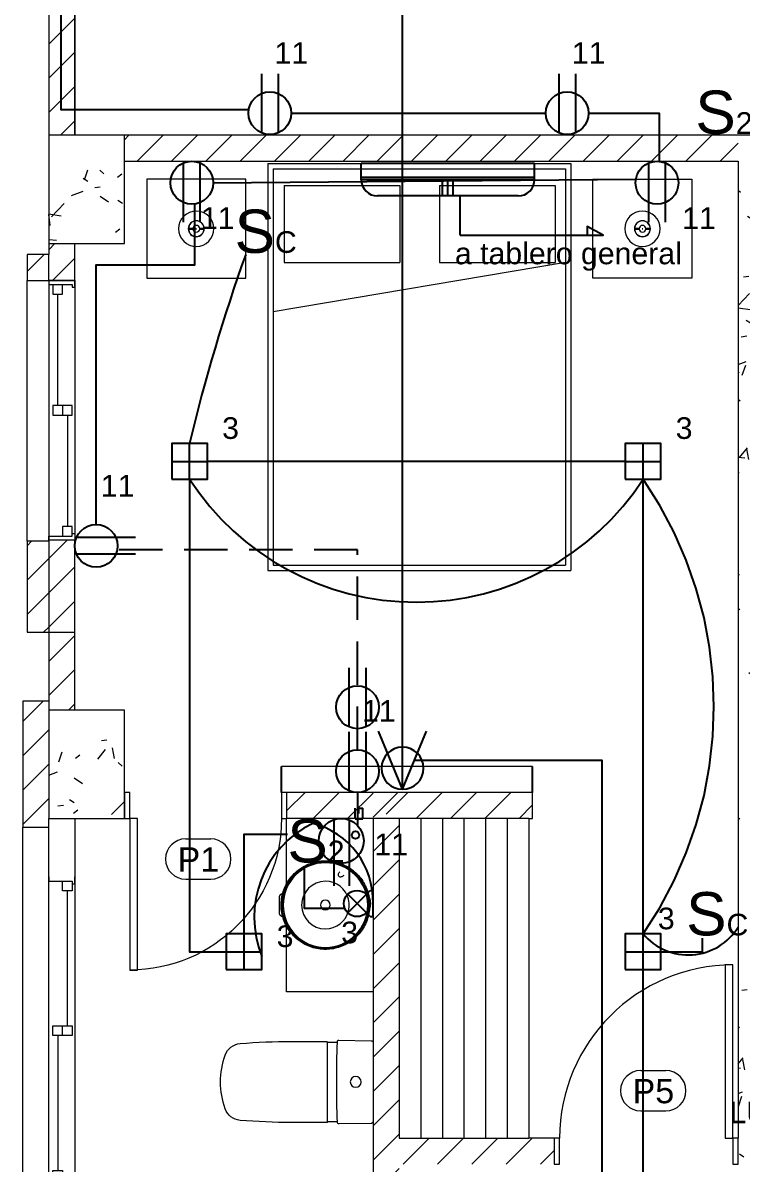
# Model space of a CAD drawing. Header units: inches. Extents: x 131 to 82119, y 71 to 16923.
# Drawn here: x 175.73 to 179.05, y 122.67 to 127.94 of the extents above; entities that cross this region are included whole.
import ezdxf
from ezdxf.enums import TextEntityAlignment as Align

# ---------------------------------------------------------------- set-up
doc = ezdxf.new("R2010")
doc.units = ezdxf.units.IN
doc.header["$MEASUREMENT"] = 0
doc.linetypes.add('HIDDEN', pattern=[9.525, 6.35, -3.175])
doc.linetypes.add('PISO', pattern=[0.3, 0.2, -0.1])
for name, color, linetype, lineweight in [('A-DOOR-____-IDEN', 31, 'Continuous', 18), ('A-DOOR-____-MCUT', 31, 'Continuous', 18), ('A-DOOR-____-OTLN', 31, 'Continuous', 18), ('A-DOOR-FRAM-MCUT', 31, 'Continuous', 18), ('A-FLOR-____-OTLN', 192, 'Continuous', 18), ('A-GENM-____-OTLN', 13, 'Continuous', 18), ('A-GLAZ-____-MCUT', 151, 'Continuous', 18), ('A-GLAZ-____-OTLN', 151, 'Continuous', 18), ('A-WALL-____-MCUT', 113, 'Continuous', 18), ('A-WALL-____-OTLN', 113, 'Continuous', 18), ('A-WALL-____-PATT', 111, 'Continuous', 18), ('DUCTO-PARED O TECHO', 7, 'Continuous', 25), ('DUCTO-PISO', 7, 'PISO', 25), ('I-FURN-____-OTLN', 30, 'Continuous', 18), ('P-SANR-FIXT-OTLN', 6, 'Continuous', 18), ('RED-TELEVISION', 84, 'TELEVISION', 25), ('RED-TELEVISIÓN', 84, 'TELEVISION', 25), ('S-COLS-____-MCUT', 52, 'Continuous', 18), ('S-COLS-____-OTLN', 52, 'Continuous', 18), ('SIMBOLOGIA', 150, 'Continuous', 25), ('SIMBOLOGÍA', 150, 'Continuous', 25)]:
    doc.layers.add(name, color=color, linetype=linetype, lineweight=lineweight)
for name, color, linetype in [('BLOQUES TOMAS Y LUCES', 140, 'Continuous'), ('INTERRUPTORES', 6, 'Continuous'), ('LAMPARAS', 20, 'Continuous'), ('LUCES Y TOMAS', 5, 'Continuous'), ('Retorno', 5, 'HIDDEN')]:
    doc.layers.add(name, color=color, linetype=linetype)
doc.styles.add('Arial_4', font='arial.ttf', dxfattribs={"height": 0.1125})
doc.styles.get("Standard").update_dxf_attribs({"font": 'arial.ttf'})
doc.linetypes.add('TELEVISION', pattern='A,0.32,-0.13,["TV",Standard,S=0.065,R=0,X=-0.065,Y=-0.0325],-0.13', length=0.58)
pattern_1 = [(45, (197.74889, 144.03864), (-0.07919596, 0.07919596), [])]
pattern_2 = [(45, (197.74889, 144.30864), (-0.07919596, 0.07919596), [])]

# ---------------------------------------------------------------- blocks, each defined once
blk = doc.blocks.new('M_Concrete-Rectangular-Column - Columna Concreto 0_50x0_35-1658611-ARQ-P1')
at = {"layer": 'S-COLS-____-OTLN'}
h = blk.add_hatch(dxfattribs=at)
h.set_pattern_fill('FP_32', style=0, pattern_type=2)
h.set_pattern_definition([(320, (19.526, -21.726), (-0.0473076, -0.546432), [0.057, -0.629]), (265, (19.526, -21.726), (0.573371, 0.105429), [0.046, -0.503]), (10.451, (19.522, -21.772), (0.525708, -0.440955), [0.049, -0.534]), (316.184, (19.679, -21.726), (-0.12606, -0.813123), [0.086, -0.943]), (6.636, (19.668, -21.794), (0.742252, -0.711995), [0.073, -0.801]), (261.184, (19.679, -21.726), (0.742616, -0.71223), [0.069, -0.754]), (291, (19.641, -21.803), (-0.306292, -0.454985), [0.057, -0.629]), (236, (19.641, -21.803), (0.552594, -0.185766), [0.046, -0.503]), (341.451, (19.615, -21.84), (0.246016, -0.640536), [0.049, -0.534]), (307.5, (19.526, -21.726), (0.2541166, -0.009206), [0.025, -0.472, 0.025, -0.485, -0.505]), (307.5, (19.526, -21.726), (0.2541166, -0.009206), [-1.007, 0.025, -0.48]), (277.5, (19.526, -21.726), (0.3007382, -0.2004608), [0.025, -0.266, 0.025, -0.46, -0.192]), (277.5, (19.526, -21.726), (0.3007382, -0.2004608), [-0.776, 0.025, -0.167]), (237.5, (19.526, -21.556), (-0.0170776, -0.4064829), [0.025, -0.165, 0.025, -0.569, -0.789]), (237.5, (19.526, -21.556), (-0.0170776, -0.4064829), [-0.785, 0.025, -0.764]), (227.5, (19.526, -21.48), (0.076008, -0.4439987), [0.025, -0.223, 0.025, -0.37, -0.56]), (227.5, (19.526, -21.48), (0.076008, -0.4439987), [-0.642, 0.025, -0.535])])
h.paths.add_polyline_path([(-0.25, -0.175), (0.25, -0.175), (0.25, 0.175), (-0.25, 0.175)], flags=0)
at = {"layer": 'S-COLS-____-MCUT'}
for p, q in [((0.25, 0.175), (-0.25, 0.175)), ((-0.25, 0.175), (-0.25, -0.175)), ((0.25, -0.175), (0.25, 0.175)), ((-0.25, -0.175), (0.25, -0.175))]:
    blk.add_line(p, q, dxfattribs=at)
blk = doc.blocks.new('M_Concrete-Rectangular-Column - Columna Concreto 0_50x0_35-V19-ARQ-P1')
at = {"layer": 'S-COLS-____-OTLN'}
h = blk.add_hatch(dxfattribs=at)
h.set_pattern_fill('FP_36', style=0, pattern_type=2)
h.set_pattern_definition([(320, (16.872, -21.726), (-0.0473076, -0.546432), [0.057, -0.629]), (265, (16.872, -21.726), (0.57337, 0.105429), [0.046, -0.503]), (10.451, (16.868, -21.772), (0.525708, -0.440955), [0.049, -0.534]), (316.184, (17.024, -21.726), (-0.12606, -0.813123), [0.086, -0.943]), (6.636, (17.013, -21.794), (0.742252, -0.711995), [0.073, -0.801]), (261.184, (17.024, -21.726), (0.742616, -0.71223), [0.069, -0.754]), (291, (16.986, -21.803), (-0.306292, -0.454985), [0.057, -0.629]), (236, (16.986, -21.803), (0.552594, -0.185766), [0.046, -0.503]), (341.451, (16.96, -21.84), (0.246016, -0.640536), [0.049, -0.534]), (307.5, (16.872, -21.726), (0.2541166, -0.009206), [0.025, -0.472, 0.025, -0.485, -0.505]), (307.5, (16.872, -21.726), (0.2541166, -0.009206), [-1.007, 0.025, -0.48]), (277.5, (16.872, -21.726), (0.3007382, -0.2004608), [0.025, -0.266, 0.025, -0.46, -0.192]), (277.5, (16.872, -21.726), (0.3007382, -0.2004608), [-0.776, 0.025, -0.167]), (237.5, (16.872, -21.556), (-0.0170776, -0.4064829), [0.025, -0.165, 0.025, -0.569, -0.789]), (237.5, (16.872, -21.556), (-0.0170776, -0.4064829), [-0.785, 0.025, -0.764]), (227.5, (16.872, -21.48), (0.076008, -0.4439987), [0.025, -0.223, 0.025, -0.37, -0.56]), (227.5, (16.872, -21.48), (0.076008, -0.4439987), [-0.642, 0.025, -0.535])])
h.paths.add_polyline_path([(-0.25, -0.175), (0.25, -0.175), (0.25, 0.175), (-0.25, 0.175)], flags=0)
at = {"layer": 'S-COLS-____-MCUT'}
for p, q in [((0.25, 0.175), (-0.25, 0.175)), ((-0.25, 0.175), (-0.25, -0.175)), ((0.25, -0.175), (0.25, 0.175)), ((-0.25, -0.175), (0.25, -0.175))]:
    blk.add_line(p, q, dxfattribs=at)
blk = doc.blocks.new('Puertas Revit Lisas - 0_85 X 2_70-1759834-ARQ-P1')
at = {"layer": 'A-DOOR-____-MCUT'}
for p, q in [((0.4, 0.856825), (0.365, 0.856825)), ((0.365, 0.856825), (0.365, 0.056825)), ((0.4, 0.056825), (0.4, 0.856825)), ((0.365, 0.056825), (0.4, 0.056825))]:
    blk.add_line(p, q, dxfattribs=at)
at = {"layer": 'A-DOOR-____-OTLN'}
blk.add_arc((0.4, 0.056825), 0.8, 90, 180, dxfattribs=at)
at = {"layer": 'A-DOOR-FRAM-MCUT'}
for p, q in [((-0.4, 0.056825), (-0.425, 0.056825)), ((-0.425, 0.056825), (-0.425, -0.063175)), ((-0.4, -0.063175), (-0.4, 0.056825)), ((0.4, 0.056825), (0.4, -0.063175)), ((0.425, 0.056825), (0.4, 0.056825)), ((0.425, -0.063175), (0.425, 0.056825)), ((-0.425, -0.063175), (-0.4, -0.063175)), ((0.4, -0.063175), (0.425, -0.063175))]:
    blk.add_line(p, q, dxfattribs=at)
blk = doc.blocks.new('Puertas Revit Lisas - 0_75  x 2_70-1817899-ARQ-P1')
at = {"layer": 'A-DOOR-____-MCUT'}
for p, q in [((0.315, -0.056825), (0.35, -0.056825)), ((0.315, -0.756825), (0.315, -0.056825)), ((0.35, -0.056825), (0.35, -0.756825)), ((0.35, -0.756825), (0.315, -0.756825))]:
    blk.add_line(p, q, dxfattribs=at)
at = {"layer": 'A-DOOR-____-OTLN'}
blk.add_arc((0.35, -0.056825), 0.7, 180, 270, dxfattribs=at)
at = {"layer": 'A-DOOR-FRAM-MCUT'}
for p, q in [((-0.375, 0.063175), (-0.35, 0.063175)), ((-0.375, -0.056825), (-0.375, 0.063175)), ((-0.35, 0.063175), (-0.35, -0.056825)), ((0.35, 0.063175), (0.375, 0.063175)), ((0.35, -0.056825), (0.35, 0.063175)), ((0.375, 0.063175), (0.375, -0.056825)), ((-0.35, -0.056825), (-0.375, -0.056825)), ((0.375, -0.056825), (0.35, -0.056825))]:
    blk.add_line(p, q, dxfattribs=at)
blk = doc.blocks.new('M_Bed-Box - 1346 x 1880mm - Double-933034-ARQ-P1')
at = {"layer": 'I-FURN-____-OTLN'}
for p, q in [((-0.3338, 0.7056), (-0.3338, -1.1744)), ((-0.3338, 0.7056), (1.0662, 0.7056)), ((1.0662, 0.7056), (1.0662, -1.1744)), ((-0.3084, 0.6802), (-0.3084, -1.149)), ((-0.3084, 0.6802), (1.0408, 0.6802)), ((1.0408, 0.6802), (1.0408, -1.149)), ((-0.2576, 0.604), (-0.2576, 0.2482)), ((-0.2576, 0.604), (0.2757, 0.604)), ((0.2757, 0.604), (0.2757, 0.2482)), ((0.46, 0.604), (0.46, 0.2482)), ((0.46, 0.604), (0.9933, 0.604)), ((0.9933, 0.604), (0.9933, 0.2482)), ((1.0408, 0.2481), (-0.3084, 0.0198)), ((-0.2576, 0.2482), (0.2757, 0.2482)), ((0.46, 0.2482), (0.9933, 0.2482)), ((-0.3084, -1.149), (1.0408, -1.149)), ((-0.3338, -1.1744), (1.0662, -1.1744))]:
    blk.add_line(p, q, dxfattribs=at)
blk = doc.blocks.new('M_Mesa-Mesita de noche - 0457 x 0457 x 0610mm-1689208-ARQ-P1')
at = {"layer": 'I-FURN-____-OTLN'}
for p, q in [((0.4607, 0.457), (0.0037, 0.457)), ((0.0037, 0.457), (0.0037, 0)), ((0.4607, 0), (0.4607, 0.457)), ((0.0037, 0), (0.4607, 0))]:
    blk.add_line(p, q, dxfattribs=at)
blk = doc.blocks.new('M_Mesa-Mesita de noche - 0457 x 0457 x 0610mm-1689390-ARQ-P1')
at = {"layer": 'I-FURN-____-OTLN'}
for p, q in [((0.0037, 0), (0.4607, 0)), ((0.0037, -0.457), (0.0037, 0)), ((0.4607, 0), (0.4607, -0.457)), ((0.4607, -0.457), (0.0037, -0.457))]:
    blk.add_line(p, q, dxfattribs=at)
blk = doc.blocks.new('Lamp_18001 - Lamp_18001-1049390-ARQ-P1')
at = {"layer": 'A-GENM-____-OTLN'}
for p, q in [((-0.0155, 0.0014), (-0.0359, 0.0014)), ((0.0359, 0.0014), (0.0156, 0.0014)), ((-0.0359, 0), (-0.0333, 0)), ((-0.0359, 0), (-0.0359, -0.0002)), ((-0.0333, -0.0002), (-0.0359, -0.0002)), ((-0.0359, -0.0018), (-0.0155, -0.0018)), ((-0.0333, -0.0002), (-0.0333, 0)), ((-0.0016, 0), (-0.0009, 0)), ((-0.0016, 0), (-0.0016, -0.0002)), ((-0.0009, -0.0002), (-0.0016, -0.0002)), ((-0.0009, 0), (0, 0)), ((-0.0009, 0), (-0.0009, -0.0002)), ((0, -0.0002), (-0.0009, -0.0002)), ((0, 0), (0.0009, 0)), ((0, 0), (0, -0.0002)), ((0.0009, -0.0002), (0, -0.0002)), ((0.0009, 0), (0.0016, 0)), ((0.0009, 0), (0.0009, -0.0002)), ((0.0016, -0.0002), (0.0009, -0.0002)), ((0.0016, -0.0002), (0.0016, 0)), ((0.0156, -0.0018), (0.0358, -0.0018)), ((0.0333, 0), (0.0359, 0)), ((0.0333, -0.0002), (0.0333, 0)), ((0.0359, -0.0002), (0.0333, -0.0002)), ((0.0359, 0), (0.0359, -0.0002))]:
    blk.add_line(p, q, dxfattribs=at)
for centre, radius, start, end in [((0, 0), 0.0817, 360, 180), ((0, 0), 0.0368, 0, 180), ((0, 0), 0.0359, 360, 180), ((0.0009, 0.0001), 0.0368, 178.0519, 183.0018), ((0.0001, 0), 0.0156, 360, 180), ((0, 0.0002), 0.0156, 175.5859, 187.2393), ((0.0001, 0), 0.0156, 353.4633, 5.114), ((-0.0009, 0.0001), 0.0368, 357.1296, 2.0794), ((0, 0), 0.0817, 180, 360), ((0, 0), 0.0368, 180, 0), ((0, 0), 0.0359, 180, 360), ((0.0001, 0), 0.0156, 180, 360)]:
    blk.add_arc(centre, radius, start, end, dxfattribs=at)
blk = doc.blocks.new('Ventanas Genéricas Aluminio - 1_42 x 0_75-1818825-ARQ-P1')
at = {"layer": 'A-GLAZ-____-MCUT'}
for p, q in [((-0.67825, 0.06), (-0.71, 0.06)), ((-0.67825, 0.0479), (-0.67825, 0.06)), ((0.67825, 0.06), (0.71, 0.06)), ((0.67825, 0.0479), (0.67825, 0.06)), ((0.71, 0.06), (0.71, -0.06)), ((-0.69095, 0.0479), (-0.67825, 0.0479)), ((-0.69095, -0.06), (-0.69095, 0.0479)), ((-0.6465, 0.00345), (-0.69095, 0.00345)), ((-0.67825, 0.0479), (-0.6465, 0.0479)), ((-0.6465, 0.0479), (-0.6465, 0.00345)), ((-0.022225, 0.025675), (-0.6465, 0.025675)), ((-0.022225, 0.0479), (0.022225, 0.0479)), ((-0.022225, -0.041), (-0.022225, 0.0479)), ((0.022225, 0.00345), (-0.022225, 0.00345)), ((0.022225, 0.0479), (0.022225, -0.041)), ((0.6465, 0.00345), (0.69095, 0.00345)), ((0.6465, -0.041), (0.6465, 0.00345)), ((0.69095, 0.0479), (0.67825, 0.0479)), ((0.69095, -0.06), (0.69095, 0.0479)), ((0.022225, -0.041), (-0.022225, -0.041)), ((0.022225, -0.018775), (0.6465, -0.018775)), ((0.69095, -0.041), (0.6465, -0.041)), ((-0.71, -0.06), (-0.69095, -0.06)), ((0.71, -0.06), (0.69095, -0.06))]:
    blk.add_line(p, q, dxfattribs=at)
blk = doc.blocks.new('Ventanas Genéricas Aluminio - 1_20 X 1_98-1890053-ARQ-P1')
at = {"layer": 'A-GLAZ-____-MCUT'}
for p, q in [((-0.6, 0.06), (-0.58095, 0.06)), ((-0.58095, 0.06), (-0.58095, -0.0479)), ((0.58095, 0.06), (0.58095, -0.0479)), ((0.6, 0.06), (0.58095, 0.06)), ((0.6, -0.06), (0.6, 0.06)), ((-0.022225, 0.041), (-0.022225, -0.0479)), ((0.022225, 0.041), (-0.022225, 0.041)), ((0.022225, -0.0479), (0.022225, 0.041)), ((0.022225, 0.018775), (0.5365, 0.018775)), ((0.5365, 0.041), (0.5365, -0.00345)), ((0.58095, 0.041), (0.5365, 0.041)), ((-0.5365, -0.00345), (-0.58095, -0.00345)), ((-0.58095, -0.0479), (-0.56825, -0.0479)), ((-0.56825, -0.0479), (-0.5365, -0.0479)), ((-0.56825, -0.0479), (-0.56825, -0.06)), ((-0.5365, -0.0479), (-0.5365, -0.00345)), ((-0.022225, -0.025675), (-0.5365, -0.025675)), ((0.022225, -0.00345), (-0.022225, -0.00345)), ((-0.022225, -0.0479), (0.022225, -0.0479)), ((0.5365, -0.00345), (0.58095, -0.00345)), ((0.56825, -0.0479), (0.56825, -0.06)), ((0.58095, -0.0479), (0.56825, -0.0479)), ((-0.56825, -0.06), (-0.6, -0.06)), ((0.56825, -0.06), (0.6, -0.06))]:
    blk.add_line(p, q, dxfattribs=at)
blk = doc.blocks.new('Etiqueta Puerta 1_5mm - Etiqueta Puerta 1_5mm-1832370-ARQ-P1')
at = {"layer": 'A-DOOR-____-IDEN'}
for p, q in [((-0.000813, 0.001281), (0.000734, 0.001281)), ((-0.000813, -0.001203), (0.000734, -0.001203))]:
    blk.add_line(p, q, dxfattribs=at)
for centre, start, end in [((-0.000813, 0.000039), 90, 270), ((0.000734, 0.000039), 270, 90)]:
    blk.add_arc(centre, 0.001242, start, end, dxfattribs=at)
blk = doc.blocks.new('Sanitary-Equipment_Duravit_Toilet-Close-Coupled_215609 - 215609 White Alpin-689622-ARQ-P1')
at = {"layer": 'P-SANR-FIXT-OTLN'}
for p, q in [((-0.1914, -0.0078), (-0.194, -0.1565)), ((0.1928, -0.1587), (0.1902, -0.0088)), ((-0.1857, -0.165), (-0.1846, -0.165)), ((-0.1846, -0.165), (-0.1846, -0.21)), ((-0.1846, -0.21), (0.1834, -0.21)), ((0.1834, -0.21), (0.1834, -0.165)), ((0.1834, -0.165), (0.1866, -0.165)), ((-0.1875, -0.2125), (-0.1875, -0.3771)), ((0.1868, -0.3771), (0.1868, -0.215))]:
    blk.add_line(p, q, dxfattribs=at)
blk.add_circle((0, -0.08), 0.025, dxfattribs=at)
for centre, radius, start, end in [((-0.1835, -0.0079), 0.00793, 90, 179), ((0.1812, -0.0089), 0.00894, 1, 90), ((-0.1857, -0.1567), 0.0083, 179, 270), ((-0.1826, -0.2151), 0.00547, 111.2631, 152.3244), ((-0.0012, 5.889), 6.0568, 268.25421, 271.74579), ((0.1814, -0.2151), 0.00547, 0.9602, 68.7369), ((0.1866, -0.1588), 0.00613, 270, 1), ((2.6453, -0.3771), 2.8328, 180, 184.8004), ((-2.6459, -0.3771), 2.8328, 355.1996, 360), ((-0.0978, -0.6075), 0.08, 184.8004, 250.2972), ((0.0972, -0.6075), 0.08, 289.7028, 355.1996), ((-0.0003, -0.3352), 0.3692, 250.2972, 289.7028)]:
    blk.add_arc(centre, radius, start, end, dxfattribs=at)
blk = doc.blocks.new('LUZAP')
at = {"layer": 'SIMBOLOGIA'}
for p, q in [((-0.09, 0.02), (0.0636, 0.1736)), ((-0.0636, 0.1736), (0.09, 0.02)), ((-0.09, 0.02), (-0.09, 0)), ((-0.09, 0), (0.09, 0)), ((0.09, 0.02), (0.09, 0))]:
    blk.add_line(p, q, dxfattribs=at)
blk.add_circle((0, 0.11), 0.09, dxfattribs=at)
blk = doc.blocks.new('TOMA')
at = {"layer": 'SIMBOLOGIA'}
for p, q in [((-0.0301, 0.2165), (-0.0301, 0.0062)), ((0.0294, 0.2165), (0.0294, 0.1463)), ((0.0294, 0.1463), (0.0294, 0.0059))]:
    blk.add_line(p, q, dxfattribs=at)
blk.add_circle((0, 0.0761), 0.0761, dxfattribs=at)
blk = doc.blocks.new('TV')
at = {"layer": 'RED-TELEVISION', "linetype": 'Continuous'}
for q in [(-0.2063, 0.0852), (-0.2103, 0), (-0.2063, -0.0852)]:
    blk.add_line((0, 0), q, dxfattribs=at)
blk.add_circle((-0.075, 0), 0.075, dxfattribs=at)
blk = doc.blocks.new('TOMA GFCI')
at = {"layer": 'BLOQUES TOMAS Y LUCES'}
for p, q in [((-0.0076, 0.044), (-0.3947, 0.044)), ((-0.0084, -0.0462), (-0.3947, -0.0462)), ((-0.003, -0.0813), (0.0598, -0.0813)), ((-0.003, -0.0813), (-0.003, -0.1274)), ((-0.003, -0.1274), (0.0598, -0.1274)), ((0.0284, -0.1043), (0.0598, -0.1043)), ((0.0598, -0.1043), (0.0598, -0.1274))]:
    blk.add_line(p, q, dxfattribs=at)
for centre, radius in [((-0.1319, 0), 0.1319), ((-0.0971, -0.0838), 0.0221)]:
    blk.add_circle(centre, radius, dxfattribs=at)
blk = doc.blocks.new('MINISPLIT')
at = {"layer": 'SIMBOLOGÍA'}
for p, q in [((-0.325, 0.15), (0.325, 0.15)), ((-0.025, 0.15), (-0.025, 0.075)), ((0, 0.15), (0, 0.075)), ((0.025, 0.15), (0.025, 0.075)), ((-0.4, 0.075), (-0.4, 0)), ((-0.4, 0.075), (0.4, 0.075)), ((-0.4, 0.065), (0.4, 0.065)), ((0.4, 0.075), (0.4, 0)), ((-0.4, 0), (0.4, 0))]:
    blk.add_line(p, q, dxfattribs=at)
for centre, start, end in [((-0.325, 0.075), 90, 180), ((0.325, 0.075), 0, 90)]:
    blk.add_arc(centre, 0.075, start, end, dxfattribs=at)

msp = doc.modelspace()

# ---------------------------------------------------------------- hatches: boundary and pattern name
at = {"layer": 'A-WALL-____-PATT'}
h = msp.add_hatch(dxfattribs=at)
h.set_pattern_fill('FP_37', color=8, style=0, pattern_type=2)
h.set_pattern_definition(pattern_1)
h.paths.add_polyline_path([(175.8474, 127.4175), (175.9674, 127.4175), (175.9674, 132.2555), (175.8474, 132.2555), (175.8474, 129.1642)], flags=0)
h = msp.add_hatch(dxfattribs=at)
h.set_pattern_fill('FP_37', color=8, style=0, pattern_type=2)
h.set_pattern_definition(pattern_1)
h.paths.add_polyline_path([(178.5673, 127.2975), (179.032, 127.2975), (179.032, 127.4175), (176.1974, 127.4175), (176.1974, 127.2975), (178.3191, 127.2975)], flags=0)
h = msp.add_hatch(dxfattribs=at)
h.set_pattern_fill('FP_31', style=0, pattern_type=2)
h.set_pattern_definition([(50, (197.7489, 144.03864), (0.546432, -0.0473076), [0.057, -0.629]), (355, (197.7489, 144.03864), (-0.105429, 0.573371), [0.046, -0.503]), (100.451, (197.7939, 144.03464), (0.440955, 0.525708), [0.049, -0.534]), (46.184, (197.7489, 144.19164), (0.813123, -0.12606), [0.086, -0.943]), (96.636, (197.8169, 144.18064), (0.711995, 0.742252), [0.073, -0.801]), (351.184, (197.7489, 144.19164), (0.71223, 0.742616), [0.069, -0.754]), (21, (197.8249, 144.15364), (0.454985, -0.306292), [0.057, -0.629]), (326, (197.8249, 144.15364), (0.185766, 0.552594), [0.046, -0.503]), (71.451, (197.8629, 144.12764), (0.640536, 0.246016), [0.049, -0.534]), (37.5, (197.7489, 144.03864), (0.009206, 0.2541166), [0.025, -0.472, 0.025, -0.485, -0.505]), (37.5, (197.7489, 144.03864), (0.009206, 0.2541166), [-1.007, 0.025, -0.48]), (7.5, (197.7489, 144.03864), (0.2004608, 0.3007382), [0.025, -0.266, 0.025, -0.46, -0.192]), (7.5, (197.7489, 144.03864), (0.2004608, 0.3007382), [-0.776, 0.025, -0.167]), (327.5, (197.5789, 144.03864), (0.4064829, -0.0170776), [0.025, -0.165, 0.025, -0.569, -0.789]), (327.5, (197.5789, 144.03864), (0.4064829, -0.0170776), [-0.785, 0.025, -0.764]), (317.5, (197.5029, 144.03864), (0.4439987, 0.076008), [0.025, -0.223, 0.025, -0.37, -0.56]), (317.5, (197.5029, 144.03864), (0.4439987, 0.076008), [-0.642, 0.025, -0.535])])
h.paths.add_polyline_path([(179.232, 122.666), (179.232, 127.4175), (179.032, 127.4175), (179.032, 122.666)], flags=0)
h = msp.add_hatch(dxfattribs=at)
h.set_pattern_fill('FP_37', color=8, style=0, pattern_type=2)
h.set_pattern_definition(pattern_1)
h.paths.add_polyline_path([(175.9674, 126.8675), (175.9674, 126.9175), (175.8474, 126.9175), (175.8474, 126.8675)], flags=0)
h = msp.add_hatch(dxfattribs=at)
h.set_pattern_fill('FP_37', color=8, style=0, pattern_type=2)
h.set_pattern_definition(pattern_1)
h.paths.add_polyline_path([(175.8474, 126.7475), (175.8474, 126.8675), (175.7474, 126.8675), (175.7474, 126.7475), (175.837, 126.7475)], flags=0)
h = msp.add_hatch(dxfattribs=at)
h.set_pattern_fill('FP_37', color=8, style=0, pattern_type=2)
h.set_pattern_definition(pattern_1)
h.paths.add_polyline_path([(175.8474, 125.1226), (175.9674, 125.1226), (175.9674, 125.5475), (175.8474, 125.5475)], flags=0)
h.paths.add_polyline_path([(175.8474, 126.7475), (175.9674, 126.7475), (175.9674, 126.8675), (175.8474, 126.8675)], flags=0)
h = msp.add_hatch(dxfattribs=at)
h.set_pattern_fill('FP_37', color=8, style=0, pattern_type=2)
h.set_pattern_definition(pattern_1)
h.paths.add_polyline_path([(175.8474, 125.1226), (175.8474, 125.5426), (175.7474, 125.5426), (175.7474, 125.1226), (175.837, 125.1226)], flags=0)
h = msp.add_hatch(dxfattribs=at)
h.set_pattern_fill('FP_37', color=8, style=0, pattern_type=2)
h.set_pattern_definition(pattern_1)
h.paths.add_polyline_path([(175.8474, 124.7626), (175.9674, 124.7626), (175.9674, 125.1226), (175.8474, 125.1226)], flags=0)
h = msp.add_hatch(dxfattribs=at)
h.set_pattern_fill('FP_37', color=8, style=0, pattern_type=2)
h.set_pattern_definition(pattern_1)
h.paths.add_polyline_path([(175.8474, 122.4541), (175.8474, 122.5726), (175.7274, 122.5726), (175.7274, 122.4541), (175.837, 122.4541)], flags=0)
h.paths.add_polyline_path([(175.837, 124.2226), (175.8474, 124.2226), (175.8474, 124.8041), (175.7274, 124.8041), (175.7274, 124.2226)], flags=0)
h = msp.add_hatch(dxfattribs=at)
h.set_pattern_fill('FP_37', color=8, style=0, pattern_type=2)
h.set_pattern_definition(pattern_2)
h.paths.add_polyline_path([(176.1374, 124.2626), (176.1374, 124.3826), (176.1974, 124.3826), (176.1974, 124.2626)])
h.paths.add_polyline_path([(176.9474, 124.2626), (176.9474, 124.3826), (177.3452, 124.3826), (177.3452, 124.2626), (177.2093, 124.2626)])
h = msp.add_hatch(dxfattribs=at)
h.set_pattern_fill('FP_37', color=8, style=0, pattern_type=2)
h.set_pattern_definition(pattern_1)
h.paths.add_polyline_path([(177.3452, 122.5984), (177.4652, 122.5984), (177.4652, 124.3826), (177.3452, 124.3826), (177.3452, 122.786)])
h = msp.add_hatch(dxfattribs=at)
h.set_pattern_fill('FP_37', color=8, style=0, pattern_type=2)
h.set_pattern_definition(pattern_2)
h.paths.add_polyline_path([(177.7652, 124.2626), (178.082, 124.2626), (178.082, 124.3826), (177.4052, 124.3826), (177.4052, 124.2626), (177.4652, 124.2626)])
h = msp.add_hatch(dxfattribs=at)
h.set_pattern_fill('FP_37', color=8, style=0, pattern_type=2)
h.set_pattern_definition(pattern_1)
h.paths.add_polyline_path([(178.0892, 122.666), (178.182, 122.666), (178.182, 122.786), (177.4652, 122.786), (177.4652, 122.666), (178.0651, 122.666)], flags=0)

# ---------------------------------------------------------------- linework, layer by layer
for p, q in [((176.9224, 124.3826), (176.9224, 124.5026)), ((178.082, 124.3826), (178.082, 124.5026))]:
    msp.add_line(p, q)
at = {"layer": 'A-FLOR-____-OTLN'}
msp.add_line((175.9678, 128.649), (175.9678, 127.4175), dxfattribs=at)
at = {"layer": 'A-WALL-____-MCUT'}
for p, q in [((175.8474, 132.2555), (175.8474, 127.4175)), ((175.9674, 127.4175), (175.9674, 132.2555)), ((179.232, 127.4175), (176.1974, 127.4175)), ((176.1974, 127.2975), (179.032, 127.2975)), ((179.032, 127.2975), (179.032, 122.786)), ((175.8474, 126.9175), (175.8474, 126.8675)), ((175.9674, 126.8675), (175.9674, 126.9175)), ((175.8474, 126.8675), (175.7474, 126.8675)), ((175.7474, 126.8675), (175.7474, 126.7475)), ((175.8474, 126.7475), (175.8474, 126.8675)), ((175.9674, 126.7475), (175.9674, 126.8675)), ((175.7474, 126.7475), (175.9674, 126.7475)), ((175.8474, 125.5426), (175.7474, 125.5426)), ((175.7474, 125.5426), (175.7474, 125.1226)), ((175.9674, 125.5475), (175.8474, 125.5475)), ((175.8474, 125.5475), (175.8474, 124.7626)), ((175.9674, 124.7626), (175.9674, 125.5475)), ((175.7474, 125.1226), (175.9674, 125.1226)), ((175.8474, 124.8041), (175.7274, 124.8041)), ((175.7274, 124.8041), (175.7274, 124.2226)), ((177.3452, 124.5026), (176.9224, 124.5026)), ((178.082, 124.5026), (177.3452, 124.5026)), ((177.3452, 124.3826), (176.9224, 124.3826)), ((178.082, 124.3826), (177.3452, 124.3826)), ((178.082, 124.2626), (178.082, 124.3826)), ((175.8474, 123.9926), (175.8474, 124.2626)), ((177.6952, 124.2626), (176.9474, 124.2626)), ((177.3452, 124.2626), (177.3452, 122.4485)), ((177.4652, 124.2626), (177.4652, 122.786)), ((178.0651, 124.2626), (177.4652, 124.2626)), ((177.5652, 124.2626), (177.5652, 122.786)), ((177.6652, 124.2626), (177.6652, 122.786)), ((177.7652, 124.2626), (177.7652, 122.786)), ((177.8652, 124.2626), (177.8652, 122.786)), ((177.9652, 124.2626), (177.9652, 122.786)), ((178.0651, 124.2626), (178.082, 124.2626)), ((178.0652, 124.2626), (178.0652, 122.786)), ((178.0652, 124.2626), (178.0652, 122.786)), ((175.7274, 124.2226), (175.8474, 124.2226)), ((177.4652, 122.786), (178.0651, 122.786)), ((178.182, 122.786), (178.0651, 122.786))]:
    msp.add_line(p, q, dxfattribs=at)
at = {"layer": 'A-WALL-____-OTLN'}
for p, q in [((175.7474, 125.5426), (175.7474, 126.7475)), ((175.8474, 126.7475), (175.8474, 125.5475)), ((175.9674, 126.7475), (175.9674, 125.5475)), ((175.9674, 124.2626), (175.9674, 122.5726)), ((175.7274, 122.5726), (175.7274, 124.2226)), ((175.8474, 122.5726), (175.8474, 123.9926))]:
    msp.add_line(p, q, dxfattribs=at)
at = {"layer": 'DUCTO-PARED O TECHO'}
for points in [[(175.9995, 129.9586), (175.9035, 129.8017), (175.9035, 127.5366), (176.7713, 127.5366)], [(176.9674, 127.5197), (178.1432, 127.5197)], [(178.3408, 127.5197), (178.6673, 127.5197), (178.6673, 127.2989)], [(176.6067, 127.1987), (178.5592, 127.2145)], [(177.7471, 126.9558), (177.7471, 127.1375)], [(176.0662, 125.6201), (176.0662, 126.82), (176.5219, 126.82), (176.5219, 127.1005)], [(177.7471, 126.9558), (178.4079, 126.9558), (178.3348, 126.9972), (178.3348, 126.9558)], [(178.5103, 125.9118), (176.58, 125.9118)], [(176.4977, 125.8295), (176.4977, 123.6473), (176.6673, 123.6473)], [(178.5926, 123.7296), (178.5926, 125.8295)], [(177.2729, 124.3823), (177.2729, 124.2306)], [(176.7496, 123.7296), (176.7496, 124.1901), (176.9496, 124.1901)], [(177.0268, 124.042), (177.0268, 123.8484), (177.2109, 123.8484)], [(178.675, 123.6473), (178.867, 123.6473), (178.867, 123.7095)], [(178.5926, 122.21), (178.5926, 123.5649)]]:
    msp.add_lwpolyline(points, dxfattribs=at)
at = {"layer": 'DUCTO-PISO'}
msp.add_lwpolyline([(177.2729, 124.5799), (177.2729, 125.5026), (176.1722, 125.5026)], dxfattribs=at)
at = {"layer": 'LAMPARAS'}
for p, q in [((176.58, 125.9942), (176.4153, 125.9942)), ((176.4153, 125.9942), (176.4153, 125.8295)), ((176.4977, 125.8295), (176.4977, 125.9942)), ((178.675, 125.9942), (178.5103, 125.9942)), ((178.5103, 125.9942), (178.5103, 125.8295)), ((178.5926, 125.8295), (178.5926, 125.9942)), ((176.4153, 125.9118), (176.58, 125.9118)), ((178.5103, 125.9118), (178.675, 125.9118)), ((176.4153, 125.8295), (176.58, 125.8295)), ((178.5103, 125.8295), (178.675, 125.8295)), ((176.832, 123.7296), (176.6673, 123.7296)), ((176.6673, 123.7296), (176.6673, 123.5649)), ((176.7496, 123.5649), (176.7496, 123.7296)), ((178.675, 123.7296), (178.5103, 123.7296)), ((178.5103, 123.7296), (178.5103, 123.5649)), ((178.5926, 123.5649), (178.5926, 123.7296)), ((176.6673, 123.6473), (176.832, 123.6473)), ((178.5103, 123.6473), (178.675, 123.6473)), ((176.6673, 123.5649), (176.832, 123.5649)), ((178.5103, 123.5649), (178.675, 123.5649))]:
    msp.add_line(p, q, dxfattribs=at)
for points in [[(176.4153, 125.8295), (176.58, 125.8295), (176.58, 125.9942), (176.4153, 125.9942)], [(178.5103, 125.8295), (178.675, 125.8295), (178.675, 125.9942), (178.5103, 125.9942)], [(176.6673, 123.5649), (176.832, 123.5649), (176.832, 123.7296), (176.6673, 123.7296)], [(178.5103, 123.5649), (178.675, 123.5649), (178.675, 123.7296), (178.5103, 123.7296)]]:
    msp.add_lwpolyline(points, close=True, dxfattribs=at)
at = {"layer": 'P-SANR-FIXT-OTLN'}
for p, q in [((176.9452, 123.9587), (176.9452, 124.2626)), ((176.9127, 123.8276), (176.9127, 123.8976)), ((176.9227, 123.8976), (176.9227, 123.8796)), ((176.9227, 123.8456), (176.9227, 123.8276)), ((176.9452, 123.4626), (176.9452, 123.7665)), ((177.3452, 123.4626), (176.9452, 123.4626))]:
    msp.add_line(p, q, dxfattribs=at)
at = {"layer": 'P-SANR-FIXT-OTLN', "flags": 128}
for points in [[(177.1252, 123.6579), (177.1171, 123.6581), (177.1089, 123.6586), (177.1007, 123.6594), (177.0926, 123.6606), (177.0846, 123.662), (177.0766, 123.6638), (177.0687, 123.6659), (177.0609, 123.6683), (177.0531, 123.6711), (177.0455, 123.6741), (177.0381, 123.6774), (177.0307, 123.6811), (177.0236, 123.685), (177.0165, 123.6892), (177.0097, 123.6937), (177.003, 123.6984), (176.9966, 123.7035), (176.9903, 123.7087), (176.9843, 123.7143), (176.9784, 123.72), (176.9728, 123.726), (176.9675, 123.7322), (176.9624, 123.7386), (176.9576, 123.7452), (176.953, 123.752), (176.9487, 123.759), (176.9447, 123.7661), (176.941, 123.7734), (176.9376, 123.7809), (176.9345, 123.7884), (176.9317, 123.7961), (176.9292, 123.8039), (176.927, 123.8118), (176.9251, 123.8198), (176.9236, 123.8278), (176.9223, 123.8359), (176.9214, 123.844), (176.9209, 123.8522), (176.9206, 123.8604), (176.9207, 123.8686), (176.9211, 123.8767), (176.9218, 123.8849), (176.9229, 123.893), (176.9242, 123.9011), (176.9259, 123.9091), (176.928, 123.917), (176.9303, 123.9249), (176.9329, 123.9326), (176.9359, 123.9402), (176.9392, 123.9478), (176.9427, 123.9551), (176.9466, 123.9624), (176.9507, 123.9694), (176.9551, 123.9763), (176.9598, 123.983), (176.9647, 123.9895), (176.9699, 123.9959), (176.9754, 124.002), (176.9811, 124.0079), (176.987, 124.0135), (176.9932, 124.0189), (176.9995, 124.0241), (177.0061, 124.029), (177.0128, 124.0336), (177.0197, 124.038), (177.0268, 124.042), (177.0341, 124.0458), (177.0415, 124.0493), (177.049, 124.0525), (177.0567, 124.0554), (177.0645, 124.058), (177.0723, 124.0603), (177.0803, 124.0622), (177.0883, 124.0639), (177.0964, 124.0652), (177.1045, 124.0662), (177.1126, 124.0669), (177.1208, 124.0672), (177.1252, 124.0672)], [(177.1252, 123.6629), (177.1173, 123.6631), (177.1093, 123.6636), (177.1013, 123.6644), (177.0934, 123.6655), (177.0856, 123.6669), (177.0778, 123.6687), (177.0701, 123.6707), (177.0624, 123.6731), (177.0549, 123.6757), (177.0475, 123.6787), (177.0402, 123.682), (177.033, 123.6855), (177.026, 123.6893), (177.0192, 123.6934), (177.0125, 123.6978), (177.006, 123.7025), (176.9997, 123.7073), (176.9936, 123.7125), (176.9877, 123.7179), (176.982, 123.7235), (176.9766, 123.7293), (176.9714, 123.7354), (176.9664, 123.7416), (176.9617, 123.7481), (176.9572, 123.7547), (176.9531, 123.7615), (176.9492, 123.7685), (176.9455, 123.7756), (176.9422, 123.7829), (176.9392, 123.7902), (176.9364, 123.7977), (176.934, 123.8053), (176.9318, 123.813), (176.93, 123.8208), (176.9285, 123.8287), (176.9273, 123.8366), (176.9264, 123.8445), (176.9258, 123.8525), (176.9256, 123.8604), (176.9257, 123.8684), (176.9261, 123.8764), (176.9268, 123.8844), (176.9278, 123.8923), (176.9292, 123.9001), (176.9308, 123.908), (176.9328, 123.9157), (176.9351, 123.9233), (176.9376, 123.9309), (176.9405, 123.9383), (176.9437, 123.9457), (176.9472, 123.9529), (176.9509, 123.9599), (176.9549, 123.9668), (176.9593, 123.9735), (176.9638, 123.9801), (176.9687, 123.9864), (176.9737, 123.9926), (176.979, 123.9986), (176.9846, 124.0043), (176.9904, 124.0098), (176.9964, 124.0151), (177.0026, 124.0201), (177.009, 124.0249), (177.0156, 124.0294), (177.0223, 124.0337), (177.0292, 124.0376), (177.0363, 124.0413), (177.0435, 124.0448), (177.0509, 124.0479), (177.0584, 124.0507), (177.0659, 124.0532), (177.0736, 124.0555), (177.0814, 124.0574), (177.0892, 124.059), (177.0971, 124.0602), (177.105, 124.0612), (177.113, 124.0619), (177.1209, 124.0622), (177.1252, 124.0622)], [(177.1252, 124.0672), (177.1334, 124.0671), (177.1416, 124.0666), (177.1497, 124.0658), (177.1578, 124.0646), (177.1659, 124.0632), (177.1739, 124.0614), (177.1818, 124.0593), (177.1896, 124.0569), (177.1973, 124.0541), (177.2049, 124.0511), (177.2124, 124.0477), (177.2197, 124.0441), (177.2269, 124.0402), (177.2339, 124.036), (177.2408, 124.0315), (177.2475, 124.0267), (177.2539, 124.0217), (177.2602, 124.0164), (177.2662, 124.0109), (177.272, 124.0052), (177.2776, 123.9992), (177.283, 123.993), (177.2881, 123.9866), (177.2929, 123.98), (177.2974, 123.9732), (177.3017, 123.9662), (177.3057, 123.959), (177.3094, 123.9518), (177.3129, 123.9443), (177.316, 123.9367), (177.3188, 123.9291), (177.3213, 123.9213), (177.3235, 123.9134), (177.3254, 123.9054), (177.3269, 123.8974), (177.3281, 123.8893), (177.329, 123.8811), (177.3296, 123.873), (177.3299, 123.8648), (177.3298, 123.8566), (177.3294, 123.8484), (177.3287, 123.8403), (177.3276, 123.8322), (177.3262, 123.8241), (177.3245, 123.8161), (177.3225, 123.8082), (177.3202, 123.8003), (177.3175, 123.7926), (177.3146, 123.7849), (177.3113, 123.7774), (177.3078, 123.7701), (177.3039, 123.7628), (177.2998, 123.7558), (177.2954, 123.7489), (177.2907, 123.7422), (177.2858, 123.7356), (177.2805, 123.7293), (177.2751, 123.7232), (177.2694, 123.7173), (177.2635, 123.7117), (177.2573, 123.7063), (177.251, 123.7011), (177.2444, 123.6962), (177.2377, 123.6916), (177.2307, 123.6872), (177.2236, 123.6831), (177.2164, 123.6794), (177.209, 123.6759), (177.2015, 123.6727), (177.1938, 123.6698), (177.186, 123.6672), (177.1782, 123.6649), (177.1702, 123.6629), (177.1622, 123.6613), (177.1541, 123.66), (177.146, 123.659), (177.1378, 123.6583), (177.1297, 123.658), (177.1252, 123.6579)], [(177.1252, 124.0622), (177.1332, 124.0621), (177.1412, 124.0616), (177.1491, 124.0608), (177.157, 124.0597), (177.1649, 124.0583), (177.1727, 124.0565), (177.1804, 124.0545), (177.188, 124.0521), (177.1956, 124.0494), (177.203, 124.0465), (177.2103, 124.0432), (177.2174, 124.0397), (177.2244, 124.0359), (177.2313, 124.0317), (177.238, 124.0274), (177.2445, 124.0227), (177.2508, 124.0178), (177.2569, 124.0127), (177.2628, 124.0073), (177.2685, 124.0017), (177.2739, 123.9959), (177.2791, 123.9898), (177.2841, 123.9835), (177.2888, 123.9771), (177.2932, 123.9705), (177.2974, 123.9637), (177.3013, 123.9567), (177.3049, 123.9496), (177.3083, 123.9423), (177.3113, 123.9349), (177.3141, 123.9274), (177.3165, 123.9198), (177.3186, 123.9121), (177.3205, 123.9044), (177.322, 123.8965), (177.3232, 123.8886), (177.3241, 123.8807), (177.3246, 123.8727), (177.3249, 123.8647), (177.3248, 123.8568), (177.3244, 123.8488), (177.3237, 123.8408), (177.3227, 123.8329), (177.3213, 123.825), (177.3197, 123.8172), (177.3177, 123.8095), (177.3154, 123.8018), (177.3128, 123.7943), (177.31, 123.7868), (177.3068, 123.7795), (177.3033, 123.7723), (177.2996, 123.7653), (177.2955, 123.7584), (177.2912, 123.7516), (177.2867, 123.7451), (177.2818, 123.7387), (177.2768, 123.7326), (177.2714, 123.7266), (177.2659, 123.7209), (177.2601, 123.7154), (177.2541, 123.7101), (177.2479, 123.7051), (177.2415, 123.7003), (177.2349, 123.6958), (177.2282, 123.6915), (177.2212, 123.6875), (177.2142, 123.6838), (177.2069, 123.6804), (177.1996, 123.6773), (177.1921, 123.6745), (177.1845, 123.672), (177.1769, 123.6697), (177.1691, 123.6678), (177.1613, 123.6662), (177.1534, 123.6649), (177.1455, 123.664), (177.1375, 123.6633), (177.1296, 123.663), (177.1252, 123.6629)], [(177.1881, 123.994), (177.1866, 123.9959), (177.1855, 123.9983), (177.1851, 124.0011), (177.1853, 124.0041), (177.1861, 124.0073), (177.1874, 124.0105), (177.1893, 124.0136), (177.1916, 124.0166)], [(177.2102, 123.9998), (177.2075, 123.9972), (177.2046, 123.9951), (177.2015, 123.9934), (177.1984, 123.9923), (177.1954, 123.9918), (177.1927, 123.9919), (177.1902, 123.9927), (177.1881, 123.994)], [(177.1252, 123.7527), (177.1433, 123.7542), (177.1609, 123.7587), (177.1775, 123.766), (177.1927, 123.7759), (177.2061, 123.7882), (177.2172, 123.8025), (177.2259, 123.8185), (177.2317, 123.8356), (177.2347, 123.8535), (177.2347, 123.8717), (177.2317, 123.8896), (177.2258, 123.9067), (177.2172, 123.9227), (177.2061, 123.937), (177.1927, 123.9493), (177.1775, 123.9592), (177.1609, 123.9665), (177.1433, 123.971), (177.1252, 123.9726)], [(176.9127, 123.8976), (176.9128, 123.8984), (176.9128, 123.8992), (176.9129, 123.9), (176.913, 123.9008), (176.9131, 123.9016), (176.9133, 123.9023), (176.9135, 123.9031), (176.9138, 123.9039), (176.914, 123.9046), (176.9143, 123.9054), (176.9146, 123.9061), (176.915, 123.9068), (176.9154, 123.9075), (176.9158, 123.9082), (176.9162, 123.9089), (176.9167, 123.9095), (176.9172, 123.9102), (176.9177, 123.9108), (176.9182, 123.9114), (176.9188, 123.9119), (176.9194, 123.9125), (176.92, 123.913), (176.9206, 123.9135), (176.9213, 123.914), (176.9219, 123.9144), (176.9226, 123.9148), (176.9233, 123.9152), (176.924, 123.9156), (176.9248, 123.9159), (176.9255, 123.9162), (176.9262, 123.9165), (176.927, 123.9168), (176.9278, 123.917), (176.9286, 123.9171)], [(176.9127, 123.8976), (176.9128, 123.8984), (176.9128, 123.8992), (176.9129, 123.9), (176.913, 123.9008), (176.9131, 123.9016), (176.9133, 123.9023), (176.9135, 123.9031), (176.9138, 123.9039), (176.914, 123.9046), (176.9143, 123.9054), (176.9146, 123.9061), (176.915, 123.9068), (176.9154, 123.9075), (176.9158, 123.9082), (176.9162, 123.9089), (176.9167, 123.9095), (176.9172, 123.9102), (176.9177, 123.9108), (176.9182, 123.9114)], [(176.9188, 123.9119), (176.9194, 123.9125), (176.92, 123.913), (176.9206, 123.9135), (176.9213, 123.914), (176.9219, 123.9144), (176.9226, 123.9148), (176.9233, 123.9152), (176.924, 123.9156), (176.9248, 123.9159), (176.9255, 123.9162), (176.9262, 123.9165), (176.927, 123.9168), (176.9278, 123.917), (176.9286, 123.9171)], [(176.9256, 123.9046), (176.9253, 123.9043), (176.925, 123.904), (176.9248, 123.9036), (176.9245, 123.9033), (176.9243, 123.903), (176.9241, 123.9027), (176.9239, 123.9023), (176.9237, 123.9019), (176.9236, 123.9016), (176.9234, 123.9012), (176.9233, 123.9008), (176.9232, 123.9005), (176.9231, 123.9001), (176.923, 123.8997), (176.9229, 123.8993), (176.9228, 123.8989), (176.9228, 123.8985), (176.9228, 123.8981), (176.9227, 123.8977), (176.9227, 123.8976)], [(176.9184, 123.8137), (176.9178, 123.8142), (176.9173, 123.8148), (176.9168, 123.8155), (176.9164, 123.8161), (176.9159, 123.8168), (176.9155, 123.8175), (176.9151, 123.8182), (176.9147, 123.8189), (176.9144, 123.8196), (176.9141, 123.8203), (176.9138, 123.8211), (176.9136, 123.8219), (176.9134, 123.8226), (176.9132, 123.8234), (176.913, 123.8242), (176.9129, 123.825), (176.9128, 123.8258), (176.9128, 123.8266), (176.9127, 123.8274), (176.9127, 123.8276)], [(176.9288, 123.808), (176.928, 123.8082), (176.9272, 123.8084), (176.9264, 123.8086), (176.9257, 123.8089), (176.925, 123.8092), (176.9242, 123.8095), (176.9235, 123.8099), (176.9228, 123.8102), (176.9221, 123.8106), (176.9214, 123.8111), (176.9208, 123.8115), (176.9202, 123.812), (176.9196, 123.8126), (176.919, 123.8131), (176.9184, 123.8137), (176.9178, 123.8142), (176.9173, 123.8148), (176.9168, 123.8155), (176.9164, 123.8161), (176.9159, 123.8168), (176.9155, 123.8175), (176.9151, 123.8182), (176.9147, 123.8189), (176.9144, 123.8196), (176.9141, 123.8203), (176.9138, 123.8211), (176.9136, 123.8219), (176.9134, 123.8226), (176.9132, 123.8234), (176.913, 123.8242), (176.9129, 123.825), (176.9128, 123.8258), (176.9128, 123.8266), (176.9127, 123.8274), (176.9127, 123.8276)], [(176.9227, 123.8276), (176.9227, 123.8272), (176.9228, 123.8268), (176.9228, 123.8264), (176.9229, 123.826), (176.9229, 123.8256), (176.923, 123.8252), (176.9231, 123.8248), (176.9232, 123.8244), (176.9234, 123.8241), (176.9235, 123.8237), (176.9237, 123.8233), (176.9239, 123.823), (176.9241, 123.8226), (176.9243, 123.8223), (176.9245, 123.8219), (176.9247, 123.8216), (176.925, 123.8213), (176.9252, 123.821), (176.9255, 123.8207), (176.9258, 123.8204)], [(176.9288, 123.808), (176.928, 123.8082), (176.9272, 123.8084), (176.9264, 123.8086), (176.9257, 123.8089), (176.925, 123.8092), (176.9242, 123.8095), (176.9235, 123.8099), (176.9228, 123.8102), (176.9221, 123.8106), (176.9214, 123.8111), (176.9208, 123.8115), (176.9202, 123.812), (176.9196, 123.8126), (176.919, 123.8131)]]:
    msp.add_lwpolyline(points, dxfattribs=at)
at = {"layer": 'P-SANR-FIXT-OTLN'}
for radius, start, end in [(0.1953, 90, 270), (0.1953, 270, 90), (0.2005, 141.1855, 219.0657), (0.2005, 128.0769, 138.3168), (0.1099, 90, 270), (0.0225, 90, 270), (0.0225, 270, 90), (0.2005, 221.8065, 231.9231), (0.2005, 238.8462, 270), (0.2005, 270, 301.1538)]:
    msp.add_arc((177.1252, 123.8626), radius, start, end, dxfattribs=at)
at = {"layer": 'RED-TELEVISIÓN'}
for points in [[(177.4813, 124.6702), (177.4813, 129.7331), (176.1661, 129.7331)], [(177.5366, 124.5311), (178.4012, 124.5311), (178.4012, 119.6953), (178.8799, 119.6953)]]:
    msp.add_lwpolyline(points, dxfattribs=at)
at = {"layer": 'Retorno'}
for centre, radius, start, end in [((184.4404, 124.1103), 8.1631, 160.25655, 166.6568), ((177.5451, 126.5114), 1.2499, 213.0659, 326.9341), ((177.0731, 124.7796), 1.8469, 325.357, 34.643), ((177.2775, 123.8072), 0.4814, 115.9496, 202.2718), ((176.9731, 123.8798), 0.3722, 358.4552, 75.422), ((178.801, 123.9045), 0.272, 220.0075, 328.169)]:
    msp.add_arc(centre, radius, start, end, dxfattribs=at)

# ---------------------------------------------------------------- block references
at = {"layer": 'A-DOOR-____-IDEN', "xscale": 74.99999999999996, "yscale": 74.99999999999996, "zscale": 74.99999999999996}
for p in [(176.5407, 124.0722), (178.6424, 123.0023)]:
    msp.add_blockref('Etiqueta Puerta 1_5mm - Etiqueta Puerta 1_5mm-1832370-ARQ-P1', p, dxfattribs=at)
at = {"layer": 'A-DOOR-____-OTLN', "xscale": -1}
msp.add_blockref('Puertas Revit Lisas - 0_75  x 2_70-1817899-ARQ-P1', (176.5724, 124.3194), dxfattribs=at)
at = {"layer": 'A-DOOR-____-OTLN'}
msp.add_blockref('Puertas Revit Lisas - 0_85 X 2_70-1759834-ARQ-P1', (178.607, 122.7292), dxfattribs=at)
at = {"layer": 'A-GENM-____-OTLN'}
for p in [(176.5287, 126.986), (178.5894, 126.986)]:
    msp.add_blockref('Lamp_18001 - Lamp_18001-1049390-ARQ-P1', p, dxfattribs=at)
at = {"layer": 'A-GLAZ-____-OTLN', "color": 7}
for name, p, rotation in [('Ventanas Genéricas Aluminio - 1_20 X 1_98-1890053-ARQ-P1', (175.9074, 126.1475), 90.00000000000031), ('Ventanas Genéricas Aluminio - 1_42 x 0_75-1818825-ARQ-P1', (175.9074, 123.2826), 270.0000000000003)]:
    msp.add_blockref(name, p, dxfattribs=dict(at, rotation=rotation))
at = {"layer": 'I-FURN-____-OTLN'}
for name, p in [('M_Bed-Box - 1346 x 1880mm - Double-933034-ARQ-P1', (177.1926, 126.5819)), ('M_Mesa-Mesita de noche - 0457 x 0457 x 0610mm-1689208-ARQ-P1', (176.2964, 126.7575))]:
    msp.add_blockref(name, p, dxfattribs=at)
at = {"layer": 'I-FURN-____-OTLN', "rotation": 180}
msp.add_blockref('M_Mesa-Mesita de noche - 0457 x 0457 x 0610mm-1689390-ARQ-P1', (178.8216, 126.7575), dxfattribs=at)
at = {"layer": 'LUCES Y TOMAS', "color": 3, "xscale": 0.7874015748031495, "yscale": 0.7874015748031495, "rotation": 90}
msp.add_blockref('TOMA GFCI', (177.198, 124.2626), dxfattribs=at)
at = {"layer": 'P-SANR-FIXT-OTLN', "xscale": -1, "rotation": 269.9999999999997}
msp.add_blockref('Sanitary-Equipment_Duravit_Toilet-Close-Coupled_215609 - 215609 White Alpin-689622-ARQ-P1', (177.3452, 123.046), dxfattribs=at)
at = {"layer": 'RED-TELEVISIÓN', "xscale": -1.29829461337991, "yscale": 1.298294613379902, "zscale": 1.298294613379902, "rotation": 89.99999999999999}
msp.add_blockref('TV', (177.4813, 124.3972), dxfattribs=at)
at = {"layer": 'S-COLS-____-OTLN'}
for name, p, rotation in [('M_Concrete-Rectangular-Column - Columna Concreto 0_50x0_35-V19-ARQ-P1', (176.0224, 127.1675), 90.00000000000011), ('M_Concrete-Rectangular-Column - Columna Concreto 0_50x0_35-1658611-ARQ-P1', (176.0224, 124.5126), 89.9999999999999)]:
    msp.add_blockref(name, p, dxfattribs=dict(at, rotation=rotation))
at = {"layer": 'SIMBOLOGIA', "xscale": 1.29829461337991, "yscale": 1.29829461337991, "zscale": 1.29829461337991}
for p in [(176.8686, 127.4209), (178.242, 127.4209), (177.2729, 124.6773), (177.2729, 124.3823)]:
    msp.add_blockref('TOMA', p, dxfattribs=at)
at = {"layer": 'SIMBOLOGIA'}
for name, p, xscale, yscale, zscale, rotation in [('TOMA', (176.5079, 127.2975), 1.29829461337991, 1.29829461337991, 1.29829461337991, 180), ('TOMA', (178.6568, 127.2975), 1.29829461337991, 1.29829461337991, 1.29829461337991, 180), ('TOMA', (175.9674, 125.5213), 1.29829461337991, 1.29829461337991, 1.29829461337991, 270), ('LUZAP', (177.3452, 123.8698), 0.671875174437127, 0.671875174437127, 0.671875174437127, 89.99999999999999)]:
    msp.add_blockref(name, p, dxfattribs=dict(at, xscale=xscale, yscale=yscale, zscale=zscale, rotation=rotation))
at = {"layer": 'SIMBOLOGIA', "rotation": 180}
msp.add_blockref('MINISPLIT', (177.6908, 127.2875), dxfattribs=at)

# ---------------------------------------------------------------- texts
for s, p in [('11', (176.9677, 127.7477)), ('11', (178.341, 127.7477)), ('11', (176.6277, 126.9856)), ('11', (178.8507, 126.9856)), ('a tablero general', (178.2474, 126.8221)), ('3', (176.6869, 126.0155)), ('3', (178.7819, 126.0155)), ('11', (176.1653, 125.7494)), ('11', (177.3719, 124.7092)), ('11', (177.4289, 124.0929)), ('3', (178.6995, 123.7509)), ('3', (176.9389, 123.6686)), ('3', (177.2368, 123.6861)), ('LUCES EN ESCALONES 4 VÍAS', (180.0237, 122.8553))]:
    msp.add_text(s, height=0.1).set_placement(p, align=Align.CENTER)
at = {"layer": 'A-DOOR-____-IDEN', "lineweight": 9, "char_height": 0.1125, "width": 0.234494, "attachment_point": 1, "style": 'Arial_4'}
for s, insert in [('P1', (176.4422, 124.1298)), ('P5', (178.5439, 123.0599))]:
    msp.add_mtext(s, dxfattribs=dict(at, insert=insert))
at = {"layer": 'INTERRUPTORES', "char_height": 0.2, "attachment_point": 1}
for s, insert in [('\\pt0.0082306;S{\\H0.5x;2C}', (178.8341, 127.6243)), ('\\pt0.0082306;S{\\H0.5x;C}', (176.7057, 127.0746)), ('\\pt0.0082306;S{\\H0.5x;2}', (176.9496, 124.2597)), ('\\pt0.0082306;S{\\H0.5x;C}', (178.7915, 123.9226))]:
    msp.add_mtext_dynamic_manual_height_columns(s, width=0.353086, gutter_width=12.5, heights=[0], dxfattribs=dict(at, insert=insert))

doc.saveas('drawing.dxf')
